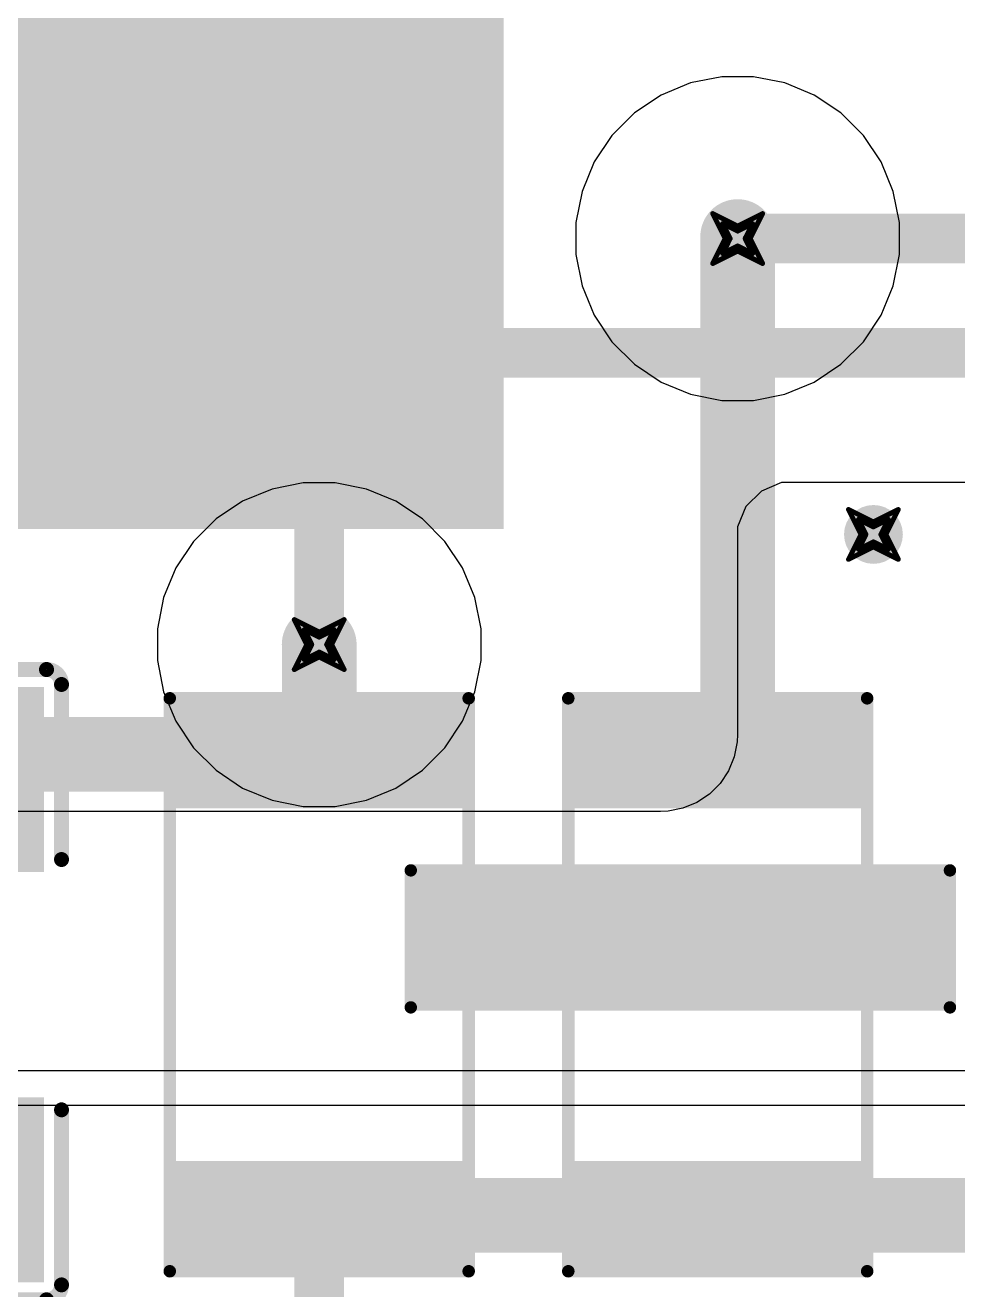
# Model space of a CAD drawing. Header units: inches. Extents: x -2 to 5376, y -4 to 5426.
# Drawn here: x 31.42 to 40.93, y 55.88 to 68.77 of the extents above; entities that cross this region are included whole.
import ezdxf

# ---------------------------------------------------------------- set-up
doc = ezdxf.new("R2010")
doc.units = ezdxf.units.IN
for name, color, linetype in [('Bottom Layer', 5, 'Continuous'), ('Bottom Overlay', 54, 'Continuous'), ('Bottom Paste', 16, 'Continuous'), ('Bottom Solder', 6, 'Continuous'), ('Drill Drawing', 1, 'Continuous'), ('Layer 1', 16, 'Continuous'), ('Layer 2', 76, 'Continuous'), ('Multi-Layer', 9, 'Continuous'), ('Top Layer', 1, 'Continuous'), ('Top Overlay', 2, 'Continuous'), ('Top Paste', 8, 'Continuous'), ('Top Solder', 216, 'Continuous'), ('Via Holes', 16, 'Continuous')]:
    doc.layers.add(name, color=color, linetype=linetype)

# ---------------------------------------------------------------- blocks, each defined once
blk = doc.blocks.new('RES_2010_47')
at = {"layer": 'Top Layer'}
for points in [[(-2.8, 1.4), (-1.9, 1.4), (-1.9, -1.4), (-2.8, -1.4)], [(1.9, 1.4), (2.8, 1.4), (2.8, -1.4), (1.9, -1.4)]]:
    blk.add_hatch(color=1, dxfattribs=at).paths.add_polyline_path(points)
at = {"layer": 'Top Paste'}
for points in [[(-2.8, 1.4), (-1.9, 1.4), (-1.9, -1.4), (-2.8, -1.4)], [(1.9, 1.4), (2.8, 1.4), (2.8, -1.4), (1.9, -1.4)]]:
    blk.add_hatch(color=8, dxfattribs=at).paths.add_polyline_path(points)
at = {"layer": 'Top Solder'}
for points in [[(-2.902, 1.502), (-1.798, 1.502), (-1.798, -1.502), (-2.902, -1.502)], [(1.798, 1.502), (2.902, 1.502), (2.902, -1.502), (1.798, -1.502)]]:
    blk.add_hatch(color=216, dxfattribs=at).paths.add_polyline_path(points)
at = {"layer": 'Top Overlay'}
for points in [[(-2.921, 1.524, 0.127, 0.127, 0), (2.921, 1.524, 0.127, 0.127, 0)], [(-2.921, 1.524, 0.127, 0.127, 0), (-2.921, -1.524, 0.127, 0.127, 0)], [(2.921, 1.524, 0.127, 0.127, 0), (2.921, -1.524, 0.127, 0.127, 0)], [(-2.921, -1.524, 0.127, 0.127, 0), (2.921, -1.524, 0.127, 0.127, 0)]]:
    blk.add_lwpolyline(points, format="xyseb", dxfattribs=at)
for points in [[(-2.953, 1.524, 0.0635, 0.0635, 1), (-2.889, 1.524, 0.0635, 0.0635, 1)], [(-2.953, 1.524, 0.0635, 0.0635, 1), (-2.889, 1.524, 0.0635, 0.0635, 1)], [(2.889, 1.524, 0.0635, 0.0635, 1), (2.953, 1.524, 0.0635, 0.0635, 1)], [(2.889, 1.524, 0.0635, 0.0635, 1), (2.953, 1.524, 0.0635, 0.0635, 1)], [(-2.953, -1.524, 0.0635, 0.0635, 1), (-2.889, -1.524, 0.0635, 0.0635, 1)], [(-2.953, -1.524, 0.0635, 0.0635, 1), (-2.889, -1.524, 0.0635, 0.0635, 1)], [(2.889, -1.524, 0.0635, 0.0635, 1), (2.953, -1.524, 0.0635, 0.0635, 1)], [(2.889, -1.524, 0.0635, 0.0635, 1), (2.953, -1.524, 0.0635, 0.0635, 1)]]:
    blk.add_lwpolyline(points, format="xyseb", close=True, dxfattribs=at)
blk = doc.blocks.new('RES_2010_48')
at = {"layer": 'Top Layer'}
for points in [[(-2.8, 1.4), (-1.9, 1.4), (-1.9, -1.4), (-2.8, -1.4)], [(1.9, 1.4), (2.8, 1.4), (2.8, -1.4), (1.9, -1.4)]]:
    blk.add_hatch(color=1, dxfattribs=at).paths.add_polyline_path(points)
at = {"layer": 'Top Paste'}
for points in [[(-2.8, 1.4), (-1.9, 1.4), (-1.9, -1.4), (-2.8, -1.4)], [(1.9, 1.4), (2.8, 1.4), (2.8, -1.4), (1.9, -1.4)]]:
    blk.add_hatch(color=8, dxfattribs=at).paths.add_polyline_path(points)
at = {"layer": 'Top Solder'}
for points in [[(-2.902, 1.502), (-1.798, 1.502), (-1.798, -1.502), (-2.902, -1.502)], [(1.798, 1.502), (2.902, 1.502), (2.902, -1.502), (1.798, -1.502)]]:
    blk.add_hatch(color=216, dxfattribs=at).paths.add_polyline_path(points)
at = {"layer": 'Top Overlay'}
for points in [[(-2.921, 1.524, 0.127, 0.127, 0), (2.921, 1.524, 0.127, 0.127, 0)], [(-2.921, 1.524, 0.127, 0.127, 0), (-2.921, -1.524, 0.127, 0.127, 0)], [(2.921, 1.524, 0.127, 0.127, 0), (2.921, -1.524, 0.127, 0.127, 0)], [(-2.921, -1.524, 0.127, 0.127, 0), (2.921, -1.524, 0.127, 0.127, 0)]]:
    blk.add_lwpolyline(points, format="xyseb", dxfattribs=at)
for points in [[(-2.953, 1.524, 0.0635, 0.0635, 1), (-2.889, 1.524, 0.0635, 0.0635, 1)], [(-2.953, 1.524, 0.0635, 0.0635, 1), (-2.889, 1.524, 0.0635, 0.0635, 1)], [(2.889, 1.524, 0.0635, 0.0635, 1), (2.953, 1.524, 0.0635, 0.0635, 1)], [(2.889, 1.524, 0.0635, 0.0635, 1), (2.953, 1.524, 0.0635, 0.0635, 1)], [(-2.953, -1.524, 0.0635, 0.0635, 1), (-2.889, -1.524, 0.0635, 0.0635, 1)], [(-2.953, -1.524, 0.0635, 0.0635, 1), (-2.889, -1.524, 0.0635, 0.0635, 1)], [(2.889, -1.524, 0.0635, 0.0635, 1), (2.953, -1.524, 0.0635, 0.0635, 1)], [(2.889, -1.524, 0.0635, 0.0635, 1), (2.953, -1.524, 0.0635, 0.0635, 1)]]:
    blk.add_lwpolyline(points, format="xyseb", close=True, dxfattribs=at)
blk = doc.blocks.new('D2PAK_86')
at = {"layer": 'Top Layer'}
blk.add_hatch(color=1, dxfattribs=at).paths.add_polyline_path([(-5.715, 9.78), (5.715, 9.78), (5.715, 0.89), (-5.715, 0.89)])
at = {"layer": 'Top Paste'}
blk.add_hatch(color=8, dxfattribs=at).paths.add_polyline_path([(-5.715, 9.78), (5.715, 9.78), (5.715, 0.89), (-5.715, 0.89)])
at = {"layer": 'Top Solder'}
blk.add_hatch(color=216, dxfattribs=at).paths.add_polyline_path([(-5.817, 9.882), (5.817, 9.882), (5.817, 0.788), (-5.817, 0.788)])
blk = doc.blocks.new('C___1808_104')
at = {"layer": 'Top Layer'}
for points in [[(-2.985, 1.08), (-1.2, 1.08), (-1.2, -1.08), (-2.985, -1.08)], [(1.2, 1.08), (2.985, 1.08), (2.985, -1.08), (1.2, -1.08)]]:
    blk.add_hatch(color=1, dxfattribs=at).paths.add_polyline_path(points)
at = {"layer": 'Top Paste'}
for points in [[(-2.985, 1.08), (-1.2, 1.08), (-1.2, -1.08), (-2.985, -1.08)], [(1.2, 1.08), (2.985, 1.08), (2.985, -1.08), (1.2, -1.08)]]:
    blk.add_hatch(color=8, dxfattribs=at).paths.add_polyline_path(points)
at = {"layer": 'Top Solder'}
for points in [[(-3.036, 1.131), (-1.149, 1.131), (-1.149, -1.131), (-3.036, -1.131)], [(1.149, 1.131), (3.036, 1.131), (3.036, -1.131), (1.149, -1.131)]]:
    blk.add_hatch(color=216, dxfattribs=at).paths.add_polyline_path(points)
at = {"layer": 'Top Overlay'}
for points in [[(-3.214, 1.156, 0.152, 0.152, -0.414214), (-3.061, 1.309, 0.152, 0.152, 0)], [(-3.061, 1.309, 0.152, 0.152, 0), (-1.276, 1.309, 0.152, 0.152, 0)], [(1.276, 1.309, 0.152, 0.152, 0), (3.061, 1.309, 0.152, 0.152, 0)], [(3.061, 1.309, 0.152, 0.152, -0.414214), (3.214, 1.156, 0.152, 0.152, 0)], [(-3.214, 1.156, 0.152, 0.152, 0), (-3.214, -1.156, 0.152, 0.152, 0)], [(3.214, 1.156, 0.152, 0.152, 0), (3.214, -1.156, 0.152, 0.152, 0)], [(-3.061, -1.309, 0.152, 0.152, -0.414214), (-3.214, -1.156, 0.152, 0.152, 0)], [(3.214, -1.156, 0.152, 0.152, -0.414214), (3.061, -1.309, 0.152, 0.152, 0)], [(-3.061, -1.309, 0.152, 0.152, 0), (-1.276, -1.309, 0.152, 0.152, 0)], [(1.276, -1.309, 0.152, 0.152, 0), (3.061, -1.309, 0.152, 0.152, 0)]]:
    blk.add_lwpolyline(points, format="xyseb", dxfattribs=at)
for points in [[(-3.099, 1.309, 0.0762, 0.0762, 1), (-3.023, 1.309, 0.0762, 0.0762, 1)], [(-3.099, 1.309, 0.0762, 0.0762, 1), (-3.023, 1.309, 0.0762, 0.0762, 1)], [(-1.314, 1.309, 0.0762, 0.0762, 1), (-1.238, 1.309, 0.0762, 0.0762, 1)], [(1.238, 1.309, 0.0762, 0.0762, 1), (1.314, 1.309, 0.0762, 0.0762, 1)], [(3.023, 1.309, 0.0762, 0.0762, 1), (3.099, 1.309, 0.0762, 0.0762, 1)], [(3.023, 1.309, 0.0762, 0.0762, 1), (3.099, 1.309, 0.0762, 0.0762, 1)], [(-3.252, 1.156, 0.0762, 0.0762, 1), (-3.175, 1.156, 0.0762, 0.0762, 1)], [(-3.252, 1.156, 0.0762, 0.0762, 1), (-3.175, 1.156, 0.0762, 0.0762, 1)], [(3.175, 1.156, 0.0762, 0.0762, 1), (3.252, 1.156, 0.0762, 0.0762, 1)], [(3.175, 1.156, 0.0762, 0.0762, 1), (3.252, 1.156, 0.0762, 0.0762, 1)], [(-3.252, -1.156, 0.0762, 0.0762, 1), (-3.175, -1.156, 0.0762, 0.0762, 1)], [(-3.252, -1.156, 0.0762, 0.0762, 1), (-3.175, -1.156, 0.0762, 0.0762, 1)], [(3.175, -1.156, 0.0762, 0.0762, 1), (3.252, -1.156, 0.0762, 0.0762, 1)], [(3.175, -1.156, 0.0762, 0.0762, 1), (3.252, -1.156, 0.0762, 0.0762, 1)], [(-3.099, -1.309, 0.0762, 0.0762, 1), (-3.023, -1.309, 0.0762, 0.0762, 1)], [(-3.099, -1.309, 0.0762, 0.0762, 1), (-3.023, -1.309, 0.0762, 0.0762, 1)], [(-1.314, -1.309, 0.0762, 0.0762, 1), (-1.238, -1.309, 0.0762, 0.0762, 1)], [(1.238, -1.309, 0.0762, 0.0762, 1), (1.314, -1.309, 0.0762, 0.0762, 1)], [(3.023, -1.309, 0.0762, 0.0762, 1), (3.099, -1.309, 0.0762, 0.0762, 1)], [(3.023, -1.309, 0.0762, 0.0762, 1), (3.099, -1.309, 0.0762, 0.0762, 1)]]:
    blk.add_lwpolyline(points, format="xyseb", close=True, dxfattribs=at)
blk = doc.blocks.new('C___2220_B_110')
at = {"layer": 'Bottom Layer'}
for points in [[(-3.2, 2.6), (-2, 2.6), (-2, -2.6), (-3.2, -2.6)], [(2, 2.6), (3.2, 2.6), (3.2, -2.6), (2, -2.6)]]:
    blk.add_hatch(color=5, dxfattribs=at).paths.add_polyline_path(points)
at = {"layer": 'Bottom Paste'}
for points in [[(-3.2, 2.6), (-2, 2.6), (-2, -2.6), (-3.2, -2.6)], [(2, 2.6), (3.2, 2.6), (3.2, -2.6), (2, -2.6)]]:
    blk.add_hatch(color=16, dxfattribs=at).paths.add_polyline_path(points)
at = {"layer": 'Bottom Solder'}
for points in [[(-3.302, 2.702), (-1.898, 2.702), (-1.898, -2.702), (-3.302, -2.702)], [(1.898, 2.702), (3.302, 2.702), (3.302, -2.702), (1.898, -2.702)]]:
    blk.add_hatch(color=6, dxfattribs=at).paths.add_polyline_path(points)
at = {"layer": 'Bottom Overlay'}
for points in [[(-3.327, -2.749, 0.127, 0.127, 0), (-3.327, 2.749, 0.127, 0.127, 0)], [(-1.93, 2.749, 0.127, 0.127, 0), (-3.327, 2.749, 0.127, 0.127, 0)], [(3.327, 2.749, 0.127, 0.127, 0), (1.93, 2.749, 0.127, 0.127, 0)], [(3.327, -2.749, 0.127, 0.127, 0), (3.327, 2.749, 0.127, 0.127, 0)], [(-1.93, -2.749, 0.127, 0.127, 0), (-3.327, -2.749, 0.127, 0.127, 0)], [(3.327, -2.749, 0.127, 0.127, 0), (1.93, -2.749, 0.127, 0.127, 0)]]:
    blk.add_lwpolyline(points, format="xyseb", dxfattribs=at)
for points in [[(-3.359, 2.749, 0.0635, 0.0635, 1), (-3.296, 2.749, 0.0635, 0.0635, 1)], [(-3.359, 2.749, 0.0635, 0.0635, 1), (-3.296, 2.749, 0.0635, 0.0635, 1)], [(-1.962, 2.749, 0.0635, 0.0635, 1), (-1.899, 2.749, 0.0635, 0.0635, 1)], [(1.899, 2.749, 0.0635, 0.0635, 1), (1.962, 2.749, 0.0635, 0.0635, 1)], [(3.296, 2.749, 0.0635, 0.0635, 1), (3.359, 2.749, 0.0635, 0.0635, 1)], [(3.296, 2.749, 0.0635, 0.0635, 1), (3.359, 2.749, 0.0635, 0.0635, 1)], [(-3.359, -2.749, 0.0635, 0.0635, 1), (-3.296, -2.749, 0.0635, 0.0635, 1)], [(-3.359, -2.749, 0.0635, 0.0635, 1), (-3.296, -2.749, 0.0635, 0.0635, 1)], [(-1.962, -2.749, 0.0635, 0.0635, 1), (-1.899, -2.749, 0.0635, 0.0635, 1)], [(1.899, -2.749, 0.0635, 0.0635, 1), (1.962, -2.749, 0.0635, 0.0635, 1)], [(3.296, -2.749, 0.0635, 0.0635, 1), (3.359, -2.749, 0.0635, 0.0635, 1)], [(3.296, -2.749, 0.0635, 0.0635, 1), (3.359, -2.749, 0.0635, 0.0635, 1)]]:
    blk.add_lwpolyline(points, format="xyseb", close=True, dxfattribs=at)

msp = doc.modelspace()

# ---------------------------------------------------------------- hatches: boundary and pattern name
at = {"layer": 'Bottom Layer'}
h = msp.add_hatch(color=5, dxfattribs=at)
edge = h.paths.add_edge_path()
edge.add_arc((38.684, 66.599), 0.3, 0, 360)
h = msp.add_hatch(color=5, dxfattribs=at)
edge = h.paths.add_edge_path()
edge.add_arc((40.069, 63.582), 0.3, 0, 360)
h = msp.add_hatch(color=5, dxfattribs=at)
edge = h.paths.add_edge_path()
edge.add_arc((34.417, 62.459), 0.3, 0, 360)
at = {"layer": 'Layer 1'}
h = msp.add_hatch(color=16, dxfattribs=at)
edge = h.paths.add_edge_path()
edge.add_arc((38.684, 66.599), 0.3, 0, 360)
h = msp.add_hatch(color=16, dxfattribs=at)
edge = h.paths.add_edge_path()
edge.add_arc((40.069, 63.582), 0.3, 0, 360)
h = msp.add_hatch(color=16, dxfattribs=at)
edge = h.paths.add_edge_path()
edge.add_arc((34.417, 62.459), 0.3, 0, 360)
at = {"layer": 'Layer 2'}
h = msp.add_hatch(color=76, dxfattribs=at)
edge = h.paths.add_edge_path()
edge.add_arc((38.684, 66.599), 0.3, 0, 360)
h = msp.add_hatch(color=76, dxfattribs=at)
edge = h.paths.add_edge_path()
edge.add_arc((40.069, 63.582), 0.3, 0, 360)
h = msp.add_hatch(color=76, dxfattribs=at)
edge = h.paths.add_edge_path()
edge.add_arc((34.417, 62.459), 0.3, 0, 360)
at = {"layer": 'Top Layer'}
h = msp.add_hatch(color=1, dxfattribs=at)
edge = h.paths.add_edge_path()
edge.add_arc((38.684, 66.599), 0.3, 0, 360)
h = msp.add_hatch(color=1, dxfattribs=at)
edge = h.paths.add_edge_path()
edge.add_arc((40.069, 63.582), 0.3, 0, 360)
h = msp.add_hatch(color=1, dxfattribs=at)
edge = h.paths.add_edge_path()
edge.add_arc((34.417, 62.459), 0.3, 0, 360)
at = {"layer": 'Via Holes'}
h = msp.add_hatch(color=7, dxfattribs=at)
edge = h.paths.add_edge_path()
edge.add_arc((38.684, 66.599), 0.15, 0, 360)
h = msp.add_hatch(color=7, dxfattribs=at)
edge = h.paths.add_edge_path()
edge.add_arc((40.069, 63.582), 0.15, 0, 360)
h = msp.add_hatch(color=7, dxfattribs=at)
edge = h.paths.add_edge_path()
edge.add_arc((34.417, 62.459), 0.15, 0, 360)

# ---------------------------------------------------------------- linework, layer by layer
at = {"layer": 'Bottom Layer'}
for p, q in [((39.132, 64.11), (38.927, 64.024)), ((39.244, 64.11), (39.132, 64.11)), ((67.781, 64.11), (39.244, 64.11)), ((38.927, 64.024), (38.769, 63.867)), ((38.769, 63.867), (38.684, 63.661)), ((38.684, 63.661), (38.684, 63.55)), ((38.684, 63.55), (38.684, 63.55)), ((38.684, 63.55), (38.684, 61.543)), ((38.684, 61.543), (38.68, 61.466)), ((38.68, 61.466), (38.65, 61.315)), ((38.65, 61.315), (38.591, 61.173)), ((38.591, 61.173), (38.506, 61.044)), ((38.506, 61.044), (38.397, 60.935)), ((38.397, 60.935), (38.268, 60.85)), ((37.898, 60.757), (25.4, 60.757)), ((37.975, 60.761), (37.898, 60.757)), ((37.898, 60.757), (37.898, 60.757)), ((38.126, 60.791), (37.975, 60.761)), ((38.268, 60.85), (38.126, 60.791)), ((25.349, 58.115), (64.618, 58.115))]:
    msp.add_line(p, q, dxfattribs=at)
for points in [[(38.684, 66.599, 0.508, 0.508, 0), (52.017, 66.599, 0.508, 0.508, 0)], [(34.417, 64.747, 0.508, 0.508, -0.414214), (35.104, 65.434, 0.508, 0.508, 0)], [(35.104, 65.434, 0.508, 0.508, 0), (53.102, 65.434, 0.508, 0.508, 0)], [(34.417, 62.459, 0.508, 0.508, 0), (34.417, 64.747, 0.508, 0.508, 0)]]:
    msp.add_lwpolyline(points, format="xyseb", dxfattribs=at)
for points in [[(38.557, 66.599, 0.254, 0.254, 1), (38.811, 66.599, 0.254, 0.254, 1)], [(34.977, 65.434, 0.254, 0.254, 1), (35.231, 65.434, 0.254, 0.254, 1)], [(34.977, 65.434, 0.254, 0.254, 1), (35.231, 65.434, 0.254, 0.254, 1)], [(34.29, 64.747, 0.254, 0.254, 1), (34.544, 64.747, 0.254, 0.254, 1)], [(34.29, 64.747, 0.254, 0.254, 1), (34.544, 64.747, 0.254, 0.254, 1)], [(34.29, 62.459, 0.254, 0.254, 1), (34.544, 62.459, 0.254, 0.254, 1)]]:
    msp.add_lwpolyline(points, format="xyseb", close=True, dxfattribs=at)
at = {"layer": 'Drill Drawing'}
for points in [[(38.43, 66.853, 0.0508, 0.0508, 0), (38.684, 66.726, 0.0508, 0.0508, 0)], [(38.43, 66.853, 0.0508, 0.0508, 0), (38.557, 66.599, 0.0508, 0.0508, 0)], [(38.684, 66.726, 0.0508, 0.0508, 0), (38.938, 66.853, 0.0508, 0.0508, 0)], [(38.811, 66.599, 0.0508, 0.0508, 0), (38.938, 66.853, 0.0508, 0.0508, 0)], [(38.532, 66.751, 0.0508, 0.0508, 0), (38.684, 66.675, 0.0508, 0.0508, 0)], [(38.532, 66.751, 0.0508, 0.0508, 0), (38.608, 66.599, 0.0508, 0.0508, 0)], [(38.684, 66.675, 0.0508, 0.0508, 0), (38.837, 66.751, 0.0508, 0.0508, 0)], [(38.76, 66.599, 0.0508, 0.0508, 0), (38.837, 66.751, 0.0508, 0.0508, 0)], [(38.43, 66.345, 0.0508, 0.0508, 0), (38.557, 66.599, 0.0508, 0.0508, 0)], [(38.532, 66.446, 0.0508, 0.0508, 0), (38.608, 66.599, 0.0508, 0.0508, 0)], [(38.532, 66.446, 0.0508, 0.0508, 0), (38.684, 66.523, 0.0508, 0.0508, 0)], [(38.684, 66.523, 0.0508, 0.0508, 0), (38.837, 66.446, 0.0508, 0.0508, 0)], [(38.76, 66.599, 0.0508, 0.0508, 0), (38.837, 66.446, 0.0508, 0.0508, 0)], [(38.811, 66.599, 0.0508, 0.0508, 0), (38.938, 66.345, 0.0508, 0.0508, 0)], [(38.43, 66.345, 0.0508, 0.0508, 0), (38.684, 66.472, 0.0508, 0.0508, 0)], [(38.684, 66.472, 0.0508, 0.0508, 0), (38.938, 66.345, 0.0508, 0.0508, 0)], [(39.815, 63.836, 0.0508, 0.0508, 0), (40.069, 63.709, 0.0508, 0.0508, 0)], [(39.815, 63.836, 0.0508, 0.0508, 0), (39.942, 63.582, 0.0508, 0.0508, 0)], [(40.069, 63.709, 0.0508, 0.0508, 0), (40.323, 63.836, 0.0508, 0.0508, 0)], [(40.196, 63.582, 0.0508, 0.0508, 0), (40.323, 63.836, 0.0508, 0.0508, 0)], [(39.916, 63.735, 0.0508, 0.0508, 0), (40.069, 63.659, 0.0508, 0.0508, 0)], [(39.916, 63.735, 0.0508, 0.0508, 0), (39.993, 63.582, 0.0508, 0.0508, 0)], [(40.069, 63.659, 0.0508, 0.0508, 0), (40.221, 63.735, 0.0508, 0.0508, 0)], [(40.145, 63.582, 0.0508, 0.0508, 0), (40.221, 63.735, 0.0508, 0.0508, 0)], [(39.815, 63.328, 0.0508, 0.0508, 0), (39.942, 63.582, 0.0508, 0.0508, 0)], [(39.916, 63.43, 0.0508, 0.0508, 0), (39.993, 63.582, 0.0508, 0.0508, 0)], [(40.145, 63.582, 0.0508, 0.0508, 0), (40.221, 63.43, 0.0508, 0.0508, 0)], [(40.196, 63.582, 0.0508, 0.0508, 0), (40.323, 63.328, 0.0508, 0.0508, 0)], [(39.815, 63.328, 0.0508, 0.0508, 0), (40.069, 63.455, 0.0508, 0.0508, 0)], [(39.916, 63.43, 0.0508, 0.0508, 0), (40.069, 63.506, 0.0508, 0.0508, 0)], [(40.069, 63.506, 0.0508, 0.0508, 0), (40.221, 63.43, 0.0508, 0.0508, 0)], [(40.069, 63.455, 0.0508, 0.0508, 0), (40.323, 63.328, 0.0508, 0.0508, 0)], [(34.163, 62.713, 0.0508, 0.0508, 0), (34.417, 62.586, 0.0508, 0.0508, 0)], [(34.163, 62.713, 0.0508, 0.0508, 0), (34.29, 62.459, 0.0508, 0.0508, 0)], [(34.417, 62.586, 0.0508, 0.0508, 0), (34.671, 62.713, 0.0508, 0.0508, 0)], [(34.544, 62.459, 0.0508, 0.0508, 0), (34.671, 62.713, 0.0508, 0.0508, 0)], [(34.265, 62.611, 0.0508, 0.0508, 0), (34.417, 62.535, 0.0508, 0.0508, 0)], [(34.265, 62.611, 0.0508, 0.0508, 0), (34.341, 62.459, 0.0508, 0.0508, 0)], [(34.417, 62.535, 0.0508, 0.0508, 0), (34.569, 62.611, 0.0508, 0.0508, 0)], [(34.493, 62.459, 0.0508, 0.0508, 0), (34.569, 62.611, 0.0508, 0.0508, 0)], [(34.163, 62.205, 0.0508, 0.0508, 0), (34.29, 62.459, 0.0508, 0.0508, 0)], [(34.265, 62.306, 0.0508, 0.0508, 0), (34.341, 62.459, 0.0508, 0.0508, 0)], [(34.265, 62.306, 0.0508, 0.0508, 0), (34.417, 62.382, 0.0508, 0.0508, 0)], [(34.417, 62.382, 0.0508, 0.0508, 0), (34.569, 62.306, 0.0508, 0.0508, 0)], [(34.493, 62.459, 0.0508, 0.0508, 0), (34.569, 62.306, 0.0508, 0.0508, 0)], [(34.544, 62.459, 0.0508, 0.0508, 0), (34.671, 62.205, 0.0508, 0.0508, 0)], [(34.163, 62.205, 0.0508, 0.0508, 0), (34.417, 62.332, 0.0508, 0.0508, 0)], [(34.417, 62.332, 0.0508, 0.0508, 0), (34.671, 62.205, 0.0508, 0.0508, 0)]]:
    msp.add_lwpolyline(points, format="xyseb", dxfattribs=at)
for points in [[(38.417, 66.853, 0.0254, 0.0254, 1), (38.443, 66.853, 0.0254, 0.0254, 1)], [(38.417, 66.853, 0.0254, 0.0254, 1), (38.443, 66.853, 0.0254, 0.0254, 1)], [(38.925, 66.853, 0.0254, 0.0254, 1), (38.951, 66.853, 0.0254, 0.0254, 1)], [(38.925, 66.853, 0.0254, 0.0254, 1), (38.951, 66.853, 0.0254, 0.0254, 1)], [(38.519, 66.751, 0.0254, 0.0254, 1), (38.544, 66.751, 0.0254, 0.0254, 1)], [(38.519, 66.751, 0.0254, 0.0254, 1), (38.544, 66.751, 0.0254, 0.0254, 1)], [(38.671, 66.726, 0.0254, 0.0254, 1), (38.697, 66.726, 0.0254, 0.0254, 1)], [(38.671, 66.726, 0.0254, 0.0254, 1), (38.697, 66.726, 0.0254, 0.0254, 1)], [(38.671, 66.675, 0.0254, 0.0254, 1), (38.697, 66.675, 0.0254, 0.0254, 1)], [(38.671, 66.675, 0.0254, 0.0254, 1), (38.697, 66.675, 0.0254, 0.0254, 1)], [(38.824, 66.751, 0.0254, 0.0254, 1), (38.849, 66.751, 0.0254, 0.0254, 1)], [(38.824, 66.751, 0.0254, 0.0254, 1), (38.849, 66.751, 0.0254, 0.0254, 1)], [(38.544, 66.599, 0.0254, 0.0254, 1), (38.57, 66.599, 0.0254, 0.0254, 1)], [(38.544, 66.599, 0.0254, 0.0254, 1), (38.57, 66.599, 0.0254, 0.0254, 1)], [(38.595, 66.599, 0.0254, 0.0254, 1), (38.621, 66.599, 0.0254, 0.0254, 1)], [(38.595, 66.599, 0.0254, 0.0254, 1), (38.621, 66.599, 0.0254, 0.0254, 1)], [(38.671, 66.523, 0.0254, 0.0254, 1), (38.697, 66.523, 0.0254, 0.0254, 1)], [(38.671, 66.523, 0.0254, 0.0254, 1), (38.697, 66.523, 0.0254, 0.0254, 1)], [(38.748, 66.599, 0.0254, 0.0254, 1), (38.773, 66.599, 0.0254, 0.0254, 1)], [(38.748, 66.599, 0.0254, 0.0254, 1), (38.773, 66.599, 0.0254, 0.0254, 1)], [(38.798, 66.599, 0.0254, 0.0254, 1), (38.824, 66.599, 0.0254, 0.0254, 1)], [(38.798, 66.599, 0.0254, 0.0254, 1), (38.824, 66.599, 0.0254, 0.0254, 1)], [(38.519, 66.446, 0.0254, 0.0254, 1), (38.544, 66.446, 0.0254, 0.0254, 1)], [(38.519, 66.446, 0.0254, 0.0254, 1), (38.544, 66.446, 0.0254, 0.0254, 1)], [(38.671, 66.472, 0.0254, 0.0254, 1), (38.697, 66.472, 0.0254, 0.0254, 1)], [(38.671, 66.472, 0.0254, 0.0254, 1), (38.697, 66.472, 0.0254, 0.0254, 1)], [(38.824, 66.446, 0.0254, 0.0254, 1), (38.849, 66.446, 0.0254, 0.0254, 1)], [(38.824, 66.446, 0.0254, 0.0254, 1), (38.849, 66.446, 0.0254, 0.0254, 1)], [(38.417, 66.345, 0.0254, 0.0254, 1), (38.443, 66.345, 0.0254, 0.0254, 1)], [(38.417, 66.345, 0.0254, 0.0254, 1), (38.443, 66.345, 0.0254, 0.0254, 1)], [(38.925, 66.345, 0.0254, 0.0254, 1), (38.951, 66.345, 0.0254, 0.0254, 1)], [(38.925, 66.345, 0.0254, 0.0254, 1), (38.951, 66.345, 0.0254, 0.0254, 1)], [(39.802, 63.836, 0.0254, 0.0254, 1), (39.827, 63.836, 0.0254, 0.0254, 1)], [(39.802, 63.836, 0.0254, 0.0254, 1), (39.827, 63.836, 0.0254, 0.0254, 1)], [(40.31, 63.836, 0.0254, 0.0254, 1), (40.335, 63.836, 0.0254, 0.0254, 1)], [(40.31, 63.836, 0.0254, 0.0254, 1), (40.335, 63.836, 0.0254, 0.0254, 1)], [(39.904, 63.735, 0.0254, 0.0254, 1), (39.929, 63.735, 0.0254, 0.0254, 1)], [(39.904, 63.735, 0.0254, 0.0254, 1), (39.929, 63.735, 0.0254, 0.0254, 1)], [(40.056, 63.709, 0.0254, 0.0254, 1), (40.081, 63.709, 0.0254, 0.0254, 1)], [(40.056, 63.709, 0.0254, 0.0254, 1), (40.081, 63.709, 0.0254, 0.0254, 1)], [(40.208, 63.735, 0.0254, 0.0254, 1), (40.234, 63.735, 0.0254, 0.0254, 1)], [(40.208, 63.735, 0.0254, 0.0254, 1), (40.234, 63.735, 0.0254, 0.0254, 1)], [(39.929, 63.582, 0.0254, 0.0254, 1), (39.954, 63.582, 0.0254, 0.0254, 1)], [(39.929, 63.582, 0.0254, 0.0254, 1), (39.954, 63.582, 0.0254, 0.0254, 1)], [(39.98, 63.582, 0.0254, 0.0254, 1), (40.005, 63.582, 0.0254, 0.0254, 1)], [(39.98, 63.582, 0.0254, 0.0254, 1), (40.005, 63.582, 0.0254, 0.0254, 1)], [(40.056, 63.659, 0.0254, 0.0254, 1), (40.081, 63.659, 0.0254, 0.0254, 1)], [(40.056, 63.659, 0.0254, 0.0254, 1), (40.081, 63.659, 0.0254, 0.0254, 1)], [(40.132, 63.582, 0.0254, 0.0254, 1), (40.158, 63.582, 0.0254, 0.0254, 1)], [(40.132, 63.582, 0.0254, 0.0254, 1), (40.158, 63.582, 0.0254, 0.0254, 1)], [(40.183, 63.582, 0.0254, 0.0254, 1), (40.208, 63.582, 0.0254, 0.0254, 1)], [(40.183, 63.582, 0.0254, 0.0254, 1), (40.208, 63.582, 0.0254, 0.0254, 1)], [(39.904, 63.43, 0.0254, 0.0254, 1), (39.929, 63.43, 0.0254, 0.0254, 1)], [(39.904, 63.43, 0.0254, 0.0254, 1), (39.929, 63.43, 0.0254, 0.0254, 1)], [(40.056, 63.506, 0.0254, 0.0254, 1), (40.081, 63.506, 0.0254, 0.0254, 1)], [(40.056, 63.506, 0.0254, 0.0254, 1), (40.081, 63.506, 0.0254, 0.0254, 1)], [(40.056, 63.455, 0.0254, 0.0254, 1), (40.081, 63.455, 0.0254, 0.0254, 1)], [(40.056, 63.455, 0.0254, 0.0254, 1), (40.081, 63.455, 0.0254, 0.0254, 1)], [(40.208, 63.43, 0.0254, 0.0254, 1), (40.234, 63.43, 0.0254, 0.0254, 1)], [(40.208, 63.43, 0.0254, 0.0254, 1), (40.234, 63.43, 0.0254, 0.0254, 1)], [(39.802, 63.328, 0.0254, 0.0254, 1), (39.827, 63.328, 0.0254, 0.0254, 1)], [(39.802, 63.328, 0.0254, 0.0254, 1), (39.827, 63.328, 0.0254, 0.0254, 1)], [(40.31, 63.328, 0.0254, 0.0254, 1), (40.335, 63.328, 0.0254, 0.0254, 1)], [(40.31, 63.328, 0.0254, 0.0254, 1), (40.335, 63.328, 0.0254, 0.0254, 1)], [(34.15, 62.713, 0.0254, 0.0254, 1), (34.176, 62.713, 0.0254, 0.0254, 1)], [(34.15, 62.713, 0.0254, 0.0254, 1), (34.176, 62.713, 0.0254, 0.0254, 1)], [(34.658, 62.713, 0.0254, 0.0254, 1), (34.684, 62.713, 0.0254, 0.0254, 1)], [(34.658, 62.713, 0.0254, 0.0254, 1), (34.684, 62.713, 0.0254, 0.0254, 1)], [(34.252, 62.611, 0.0254, 0.0254, 1), (34.277, 62.611, 0.0254, 0.0254, 1)], [(34.252, 62.611, 0.0254, 0.0254, 1), (34.277, 62.611, 0.0254, 0.0254, 1)], [(34.404, 62.586, 0.0254, 0.0254, 1), (34.43, 62.586, 0.0254, 0.0254, 1)], [(34.404, 62.586, 0.0254, 0.0254, 1), (34.43, 62.586, 0.0254, 0.0254, 1)], [(34.404, 62.535, 0.0254, 0.0254, 1), (34.43, 62.535, 0.0254, 0.0254, 1)], [(34.404, 62.535, 0.0254, 0.0254, 1), (34.43, 62.535, 0.0254, 0.0254, 1)], [(34.557, 62.611, 0.0254, 0.0254, 1), (34.582, 62.611, 0.0254, 0.0254, 1)], [(34.557, 62.611, 0.0254, 0.0254, 1), (34.582, 62.611, 0.0254, 0.0254, 1)], [(34.277, 62.459, 0.0254, 0.0254, 1), (34.303, 62.459, 0.0254, 0.0254, 1)], [(34.277, 62.459, 0.0254, 0.0254, 1), (34.303, 62.459, 0.0254, 0.0254, 1)], [(34.328, 62.459, 0.0254, 0.0254, 1), (34.353, 62.459, 0.0254, 0.0254, 1)], [(34.328, 62.459, 0.0254, 0.0254, 1), (34.353, 62.459, 0.0254, 0.0254, 1)], [(34.404, 62.382, 0.0254, 0.0254, 1), (34.43, 62.382, 0.0254, 0.0254, 1)], [(34.404, 62.382, 0.0254, 0.0254, 1), (34.43, 62.382, 0.0254, 0.0254, 1)], [(34.48, 62.459, 0.0254, 0.0254, 1), (34.506, 62.459, 0.0254, 0.0254, 1)], [(34.48, 62.459, 0.0254, 0.0254, 1), (34.506, 62.459, 0.0254, 0.0254, 1)], [(34.531, 62.459, 0.0254, 0.0254, 1), (34.557, 62.459, 0.0254, 0.0254, 1)], [(34.531, 62.459, 0.0254, 0.0254, 1), (34.557, 62.459, 0.0254, 0.0254, 1)], [(34.252, 62.306, 0.0254, 0.0254, 1), (34.277, 62.306, 0.0254, 0.0254, 1)], [(34.252, 62.306, 0.0254, 0.0254, 1), (34.277, 62.306, 0.0254, 0.0254, 1)], [(34.404, 62.332, 0.0254, 0.0254, 1), (34.43, 62.332, 0.0254, 0.0254, 1)], [(34.404, 62.332, 0.0254, 0.0254, 1), (34.43, 62.332, 0.0254, 0.0254, 1)], [(34.557, 62.306, 0.0254, 0.0254, 1), (34.582, 62.306, 0.0254, 0.0254, 1)], [(34.557, 62.306, 0.0254, 0.0254, 1), (34.582, 62.306, 0.0254, 0.0254, 1)], [(34.15, 62.205, 0.0254, 0.0254, 1), (34.176, 62.205, 0.0254, 0.0254, 1)], [(34.15, 62.205, 0.0254, 0.0254, 1), (34.176, 62.205, 0.0254, 0.0254, 1)], [(34.658, 62.205, 0.0254, 0.0254, 1), (34.684, 62.205, 0.0254, 0.0254, 1)], [(34.658, 62.205, 0.0254, 0.0254, 1), (34.684, 62.205, 0.0254, 0.0254, 1)]]:
    msp.add_lwpolyline(points, format="xyseb", close=True, dxfattribs=at)
at = {"layer": 'Layer 1'}
for p, q in [((38.522, 68.249), (38.203, 68.186)), ((38.847, 68.249), (38.522, 68.249)), ((39.166, 68.186), (38.847, 68.249)), ((38.203, 68.186), (37.903, 68.061)), ((39.466, 68.061), (39.166, 68.186)), ((37.903, 68.061), (37.632, 67.881)), ((39.736, 67.881), (39.466, 68.061)), ((37.632, 67.881), (37.402, 67.651)), ((39.966, 67.651), (39.736, 67.881)), ((37.402, 67.651), (37.222, 67.38)), ((40.147, 67.38), (39.966, 67.651)), ((37.222, 67.38), (37.097, 67.08)), ((40.271, 67.08), (40.147, 67.38)), ((37.097, 67.08), (37.034, 66.761)), ((40.334, 66.761), (40.271, 67.08)), ((37.034, 66.761), (37.034, 66.436)), ((40.334, 66.436), (40.334, 66.761)), ((37.034, 66.436), (37.097, 66.117)), ((40.271, 66.117), (40.334, 66.436)), ((37.097, 66.117), (37.222, 65.817)), ((40.147, 65.817), (40.271, 66.117)), ((37.222, 65.817), (37.402, 65.547)), ((39.966, 65.547), (40.147, 65.817)), ((37.402, 65.547), (37.632, 65.317)), ((39.736, 65.317), (39.966, 65.547)), ((37.632, 65.317), (37.903, 65.136)), ((39.466, 65.136), (39.736, 65.317)), ((37.903, 65.136), (38.203, 65.012)), ((39.166, 65.012), (39.466, 65.136)), ((38.203, 65.012), (38.522, 64.949)), ((38.847, 64.949), (39.166, 65.012)), ((38.522, 64.949), (38.847, 64.949)), ((34.254, 64.109), (33.936, 64.045)), ((34.58, 64.109), (34.254, 64.109)), ((34.898, 64.045), (34.58, 64.109)), ((33.936, 64.045), (33.635, 63.921)), ((35.199, 63.921), (34.898, 64.045)), ((33.635, 63.921), (33.365, 63.74)), ((35.469, 63.74), (35.199, 63.921)), ((33.365, 63.74), (33.135, 63.51)), ((35.699, 63.51), (35.469, 63.74)), ((33.135, 63.51), (32.955, 63.24)), ((35.879, 63.24), (35.699, 63.51)), ((32.955, 63.24), (32.83, 62.94)), ((36.004, 62.94), (35.879, 63.24)), ((32.83, 62.94), (32.767, 62.621)), ((36.067, 62.621), (36.004, 62.94)), ((32.767, 62.621), (32.767, 62.296)), ((36.067, 62.296), (36.067, 62.621)), ((32.767, 62.296), (32.83, 61.977)), ((36.004, 61.977), (36.067, 62.296)), ((32.83, 61.977), (32.955, 61.677)), ((35.879, 61.677), (36.004, 61.977)), ((32.955, 61.677), (33.135, 61.407)), ((35.699, 61.407), (35.879, 61.677)), ((33.135, 61.407), (33.365, 61.177)), ((35.469, 61.177), (35.699, 61.407)), ((33.365, 61.177), (33.635, 60.996)), ((35.199, 60.996), (35.469, 61.177)), ((33.635, 60.996), (33.936, 60.872)), ((34.898, 60.872), (35.199, 60.996)), ((33.936, 60.872), (34.254, 60.808)), ((34.58, 60.808), (34.898, 60.872)), ((34.254, 60.808), (34.58, 60.808)), ((89.027, 57.76), (-1.052, 57.76))]:
    msp.add_line(p, q, dxfattribs=at)
at = {"layer": 'Layer 2'}
for p, q in [((38.522, 68.249), (38.203, 68.186)), ((38.847, 68.249), (38.522, 68.249)), ((39.166, 68.186), (38.847, 68.249)), ((38.203, 68.186), (37.903, 68.061)), ((39.466, 68.061), (39.166, 68.186)), ((37.903, 68.061), (37.632, 67.881)), ((39.736, 67.881), (39.466, 68.061)), ((37.632, 67.881), (37.402, 67.651)), ((39.966, 67.651), (39.736, 67.881)), ((37.402, 67.651), (37.222, 67.38)), ((40.147, 67.38), (39.966, 67.651)), ((37.222, 67.38), (37.097, 67.08)), ((40.271, 67.08), (40.147, 67.38)), ((37.097, 67.08), (37.034, 66.761)), ((40.334, 66.761), (40.271, 67.08)), ((37.034, 66.761), (37.034, 66.436)), ((40.334, 66.436), (40.334, 66.761)), ((37.034, 66.436), (37.097, 66.117)), ((40.271, 66.117), (40.334, 66.436)), ((37.097, 66.117), (37.222, 65.817)), ((40.147, 65.817), (40.271, 66.117)), ((37.222, 65.817), (37.402, 65.547)), ((39.966, 65.547), (40.147, 65.817)), ((37.402, 65.547), (37.632, 65.317)), ((39.736, 65.317), (39.966, 65.547)), ((37.632, 65.317), (37.903, 65.136)), ((39.466, 65.136), (39.736, 65.317)), ((37.903, 65.136), (38.203, 65.012)), ((39.166, 65.012), (39.466, 65.136)), ((38.203, 65.012), (38.522, 64.949)), ((38.847, 64.949), (39.166, 65.012)), ((38.522, 64.949), (38.847, 64.949)), ((34.254, 64.109), (33.936, 64.045)), ((34.58, 64.109), (34.254, 64.109)), ((34.898, 64.045), (34.58, 64.109)), ((33.936, 64.045), (33.635, 63.921)), ((35.199, 63.921), (34.898, 64.045)), ((33.635, 63.921), (33.365, 63.74)), ((35.469, 63.74), (35.199, 63.921)), ((33.365, 63.74), (33.135, 63.51)), ((35.699, 63.51), (35.469, 63.74)), ((33.135, 63.51), (32.955, 63.24)), ((35.879, 63.24), (35.699, 63.51)), ((32.955, 63.24), (32.83, 62.94)), ((36.004, 62.94), (35.879, 63.24)), ((32.83, 62.94), (32.767, 62.621)), ((36.067, 62.621), (36.004, 62.94)), ((32.767, 62.621), (32.767, 62.296)), ((36.067, 62.296), (36.067, 62.621)), ((32.767, 62.296), (32.83, 61.977)), ((36.004, 61.977), (36.067, 62.296)), ((32.83, 61.977), (32.955, 61.677)), ((35.879, 61.677), (36.004, 61.977)), ((32.955, 61.677), (33.135, 61.407)), ((35.699, 61.407), (35.879, 61.677)), ((33.135, 61.407), (33.365, 61.177)), ((35.469, 61.177), (35.699, 61.407)), ((33.365, 61.177), (33.635, 60.996)), ((35.199, 60.996), (35.469, 61.177)), ((33.635, 60.996), (33.936, 60.872)), ((34.898, 60.872), (35.199, 60.996)), ((33.936, 60.872), (34.254, 60.808)), ((34.58, 60.808), (34.898, 60.872)), ((34.254, 60.808), (34.58, 60.808)), ((89.027, 57.76), (24.245, 57.76))]:
    msp.add_line(p, q, dxfattribs=at)
at = {"layer": 'Multi-Layer'}
for p, q in [((38.522, 68.249), (38.203, 68.186)), ((38.684, 68.249), (38.522, 68.249)), ((38.847, 68.249), (38.684, 68.249)), ((39.166, 68.186), (38.847, 68.249)), ((38.203, 68.186), (37.903, 68.061)), ((39.466, 68.061), (39.166, 68.186)), ((37.903, 68.061), (37.632, 67.881)), ((39.736, 67.881), (39.466, 68.061)), ((37.632, 67.881), (37.402, 67.651)), ((39.966, 67.651), (39.736, 67.881)), ((37.402, 67.651), (37.222, 67.38)), ((40.147, 67.38), (39.966, 67.651)), ((37.222, 67.38), (37.097, 67.08)), ((40.271, 67.08), (40.147, 67.38)), ((37.097, 67.08), (37.034, 66.761)), ((40.334, 66.761), (40.271, 67.08)), ((37.034, 66.761), (37.034, 66.599)), ((40.334, 66.599), (40.334, 66.761)), ((37.034, 66.599), (37.034, 66.599)), ((37.034, 66.599), (37.034, 66.436)), ((40.334, 66.436), (40.334, 66.599)), ((37.034, 66.436), (37.097, 66.117)), ((40.271, 66.117), (40.334, 66.436)), ((37.097, 66.117), (37.222, 65.817)), ((40.147, 65.817), (40.271, 66.117)), ((37.222, 65.817), (37.402, 65.547)), ((39.966, 65.547), (40.147, 65.817)), ((37.402, 65.547), (37.632, 65.317)), ((39.736, 65.317), (39.966, 65.547)), ((37.632, 65.317), (37.903, 65.136)), ((39.466, 65.136), (39.736, 65.317)), ((37.903, 65.136), (38.203, 65.012)), ((39.166, 65.012), (39.466, 65.136)), ((38.203, 65.012), (38.522, 64.949)), ((38.847, 64.949), (39.166, 65.012)), ((38.522, 64.949), (38.684, 64.949)), ((38.684, 64.949), (38.847, 64.949)), ((34.254, 64.109), (33.936, 64.045)), ((34.417, 64.109), (34.254, 64.109)), ((34.58, 64.109), (34.417, 64.109)), ((34.898, 64.045), (34.58, 64.109)), ((33.936, 64.045), (33.635, 63.921)), ((35.199, 63.921), (34.898, 64.045)), ((33.635, 63.921), (33.365, 63.74)), ((35.469, 63.74), (35.199, 63.921)), ((33.365, 63.74), (33.135, 63.51)), ((35.699, 63.51), (35.469, 63.74)), ((33.135, 63.51), (32.955, 63.24)), ((35.879, 63.24), (35.699, 63.51)), ((32.955, 63.24), (32.83, 62.94)), ((36.004, 62.94), (35.879, 63.24)), ((32.83, 62.94), (32.767, 62.621)), ((36.067, 62.621), (36.004, 62.94)), ((32.767, 62.621), (32.767, 62.459)), ((36.067, 62.459), (36.067, 62.621)), ((32.767, 62.459), (32.767, 62.459)), ((32.767, 62.459), (32.767, 62.296)), ((36.067, 62.296), (36.067, 62.459)), ((32.767, 62.296), (32.83, 61.977)), ((36.004, 61.977), (36.067, 62.296)), ((32.83, 61.977), (32.955, 61.677)), ((35.879, 61.677), (36.004, 61.977)), ((32.955, 61.677), (33.135, 61.407)), ((35.699, 61.407), (35.879, 61.677)), ((33.135, 61.407), (33.365, 61.177)), ((35.469, 61.177), (35.699, 61.407)), ((33.365, 61.177), (33.635, 60.996)), ((35.199, 60.996), (35.469, 61.177)), ((33.635, 60.996), (33.936, 60.872)), ((34.898, 60.872), (35.199, 60.996)), ((33.936, 60.872), (34.254, 60.808)), ((34.58, 60.808), (34.898, 60.872)), ((34.254, 60.808), (34.417, 60.808)), ((34.417, 60.808), (34.58, 60.808))]:
    msp.add_line(p, q, dxfattribs=at)
at = {"layer": 'Top Layer'}
for points in [[(38.684, 66.599, 0.762, 0.762, 0), (38.684, 66.619, 0.762, 0.762, 0)], [(38.684, 61.409, 0.762, 0.762, 0), (38.684, 66.599, 0.762, 0.762, 0)], [(34.417, 61.34, 0.762, 0.762, 0), (34.417, 62.459, 0.762, 0.762, 0)], [(38.615, 61.34, 0.762, 0.762, 0), (38.684, 61.409, 0.762, 0.762, 0)], [(30.737, 61.34, 0.762, 0.762, 0), (34.417, 61.34, 0.762, 0.762, 0)], [(38.481, 61.34, 0.762, 0.762, 0), (38.615, 61.34, 0.762, 0.762, 0)], [(34.417, 56.64, 0.762, 0.762, 0), (42.532, 56.64, 0.762, 0.762, 0)], [(34.417, 55.372, 0.508, 0.508, 0), (34.417, 56.64, 0.508, 0.508, 0)]]:
    msp.add_lwpolyline(points, format="xyseb", dxfattribs=at)
for points in [[(38.494, 66.619, 0.381, 0.381, 1), (38.875, 66.619, 0.381, 0.381, 1)], [(38.494, 66.599, 0.381, 0.381, 1), (38.875, 66.599, 0.381, 0.381, 1)], [(38.494, 66.599, 0.381, 0.381, 1), (38.875, 66.599, 0.381, 0.381, 1)], [(34.226, 62.459, 0.381, 0.381, 1), (34.608, 62.459, 0.381, 0.381, 1)], [(38.494, 61.409, 0.381, 0.381, 1), (38.875, 61.409, 0.381, 0.381, 1)], [(38.494, 61.409, 0.381, 0.381, 1), (38.875, 61.409, 0.381, 0.381, 1)], [(34.226, 61.34, 0.381, 0.381, 1), (34.608, 61.34, 0.381, 0.381, 1)], [(34.226, 61.34, 0.381, 0.381, 1), (34.608, 61.34, 0.381, 0.381, 1)], [(38.291, 61.34, 0.381, 0.381, 1), (38.671, 61.34, 0.381, 0.381, 1)], [(38.425, 61.34, 0.381, 0.381, 1), (38.806, 61.34, 0.381, 0.381, 1)], [(38.425, 61.34, 0.381, 0.381, 1), (38.806, 61.34, 0.381, 0.381, 1)], [(34.226, 56.64, 0.381, 0.381, 1), (34.608, 56.64, 0.381, 0.381, 1)], [(34.29, 56.64, 0.254, 0.254, 1), (34.544, 56.64, 0.254, 0.254, 1)]]:
    msp.add_lwpolyline(points, format="xyseb", close=True, dxfattribs=at)

# ---------------------------------------------------------------- block references
for name, p, rotation in [('D2PAK_86', (30.48, 73.518), 180), ('C___1808_104', (30.48, 58.991), 90), ('RES_2010_47', (34.417, 58.99), 90), ('RES_2010_48', (38.481, 58.99), 90), ('C___2220_B_110', (38.1, 56.829), 270)]:
    msp.add_blockref(name, p, dxfattribs=dict(rotation=rotation))

doc.saveas('drawing.dxf')
